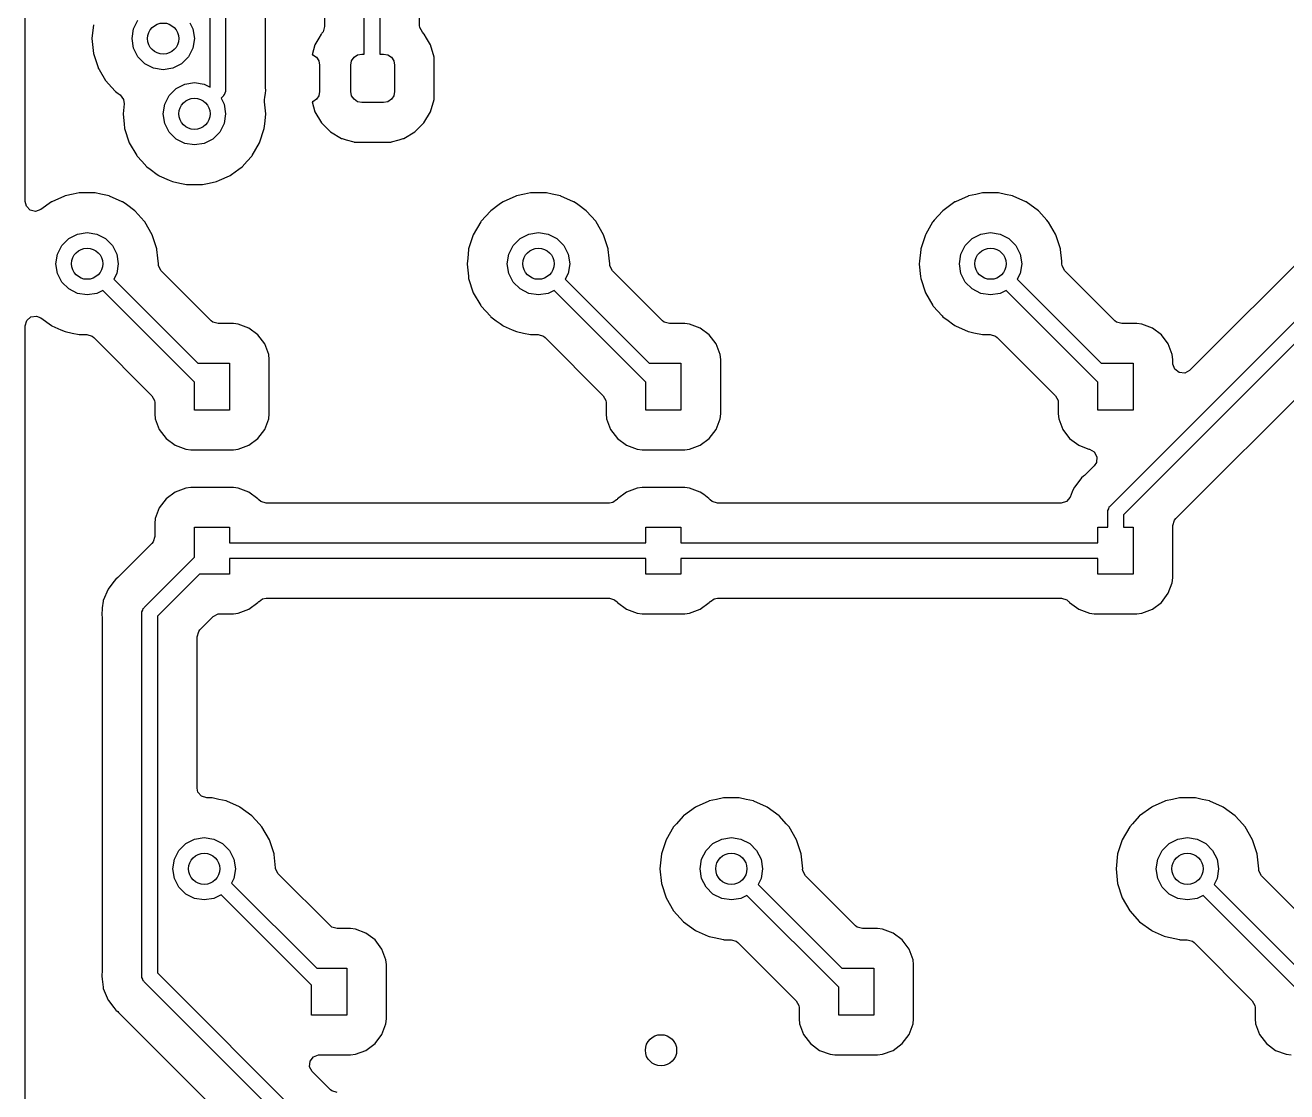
# Model space of a CAD drawing. Extents: x 1.41 to 5.39, y -5.53 to -2.36.
# Drawn here: x 1.412 to 2.048, y -4.533 to -3.995 of the extents above; entities that cross this region are included whole.
import ezdxf

# ---------------------------------------------------------------- set-up
doc = ezdxf.new("R2010")
doc.units = 0
doc.header["$MEASUREMENT"] = 0
doc.layers.add('BLACK', color=7, linetype='CONTINUOUS')

msp = doc.modelspace()

# ---------------------------------------------------------------- linework, layer by layer
at = {"layer": 'BLACK', "linetype": 'CONTINUOUS'}
for p, q in [((1.41173, -4.08386), (1.41173, -3.73224)), ((1.58268, -4.00945), (1.58268, -3.9002)), ((1.59055, -3.90183), (1.59055, -4.00945)), ((1.50491, -4.02608), (1.50491, -3.9249)), ((1.51278, -3.92653), (1.51278, -4.02771)), ((1.61057, -3.99496), (1.61057, -3.97442)), ((1.5328, -4.02582), (1.5328, -3.97999)), ((1.56266, -3.9801), (1.56266, -3.99553)), ((2.1843, -3.9834), (1.99876, -4.16893)), ((1.46633, -3.99677), (1.46857, -3.99238)), ((1.49475, -3.99376), (1.49628, -3.99677)), ((1.44607, -3.99471), (1.44534, -4.00164)), ((1.46556, -4.00164), (1.46633, -3.99677)), ((1.49628, -3.99677), (1.49705, -4.00164)), ((1.5609, -3.99946), (1.55976, -4.00138)), ((1.56105, -3.99919), (1.5609, -3.99946)), ((1.56128, -3.99897), (1.56105, -3.99919)), ((1.56147, -3.99872), (1.56128, -3.99897)), ((1.56187, -3.99821), (1.56146, -3.99872)), ((1.56146, -3.99872), (1.56147, -3.99872)), ((1.56266, -3.99553), (1.56187, -3.99821)), ((1.61068, -3.99601), (1.61057, -3.99496)), ((1.61202, -3.99846), (1.61068, -3.99601)), ((1.61275, -3.99919), (1.61202, -3.99846)), ((1.61291, -3.99946), (1.61275, -3.99919)), ((1.61404, -4.00138), (1.61291, -3.99946)), ((1.95863, -4.23737), (2.19979, -3.99621)), ((1.44534, -4.00164), (1.44613, -4.00911)), ((1.46633, -4.0065), (1.46556, -4.00164)), ((1.46857, -4.01089), (1.46633, -4.0065)), ((1.49628, -4.0065), (1.49405, -4.01089)), ((1.49705, -4.00164), (1.49628, -4.0065)), ((1.55777, -4.00474), (1.55631, -4.00978)), ((1.55976, -4.00138), (1.55777, -4.00474)), ((1.61603, -4.00474), (1.61404, -4.00138)), ((1.61783, -4.01093), (1.61603, -4.00474)), ((2.20421, -4.00293), (1.96535, -4.24179)), ((1.44613, -4.00911), (1.44845, -4.01626)), ((1.47205, -4.01438), (1.46857, -4.01089)), ((1.49405, -4.01089), (1.49056, -4.01438)), ((1.55631, -4.00978), (1.55673, -4.00987)), ((1.55673, -4.00987), (1.55851, -4.01106)), ((1.55851, -4.01106), (1.55971, -4.01285)), ((1.55971, -4.01285), (1.56013, -4.01496)), ((1.57588, -4.01496), (1.5763, -4.01285)), ((1.5763, -4.01285), (1.57749, -4.01106)), ((1.57749, -4.01106), (1.57928, -4.00987)), ((1.57928, -4.00987), (1.58139, -4.00945)), ((1.58139, -4.00945), (1.58268, -4.00945)), ((1.59055, -4.00945), (1.59241, -4.00945)), ((1.59241, -4.00945), (1.59452, -4.00987)), ((1.59452, -4.00987), (1.59631, -4.01106)), ((1.59631, -4.01106), (1.5975, -4.01285)), ((1.5975, -4.01285), (1.59792, -4.01496)), ((1.61794, -4.01238), (1.61783, -4.01093)), ((1.61794, -4.03092), (1.61794, -4.01238)), ((1.44845, -4.01626), (1.44858, -4.01649)), ((1.44858, -4.01649), (1.44858, -4.01649)), ((1.44858, -4.01649), (1.44902, -4.01725)), ((1.44902, -4.01725), (1.45221, -4.02278)), ((1.47644, -4.01661), (1.47205, -4.01438)), ((1.48131, -4.01738), (1.47644, -4.01661)), ((1.48617, -4.01661), (1.48131, -4.01738)), ((1.49056, -4.01438), (1.48617, -4.01661)), ((1.56013, -4.01496), (1.56013, -4.02835)), ((1.57588, -4.02835), (1.57588, -4.01496)), ((1.59792, -4.01496), (1.59792, -4.02835)), ((1.45221, -4.02278), (1.45238, -4.02297)), ((1.45238, -4.02297), (1.45238, -4.02297)), ((1.45238, -4.02297), (1.45524, -4.02614)), ((1.48778, -4.02678), (1.49217, -4.02455)), ((1.49217, -4.02455), (1.49704, -4.02378)), ((1.49704, -4.02378), (1.5019, -4.02455)), ((1.5019, -4.02455), (1.50491, -4.02608)), ((1.53284, -4.02647), (1.5328, -4.02582)), ((1.45524, -4.02614), (1.45724, -4.02836)), ((1.45724, -4.02836), (1.45851, -4.02929)), ((1.45851, -4.02929), (1.45957, -4.03006)), ((1.45957, -4.03006), (1.46128, -4.03227)), ((1.46128, -4.03227), (1.46159, -4.03459)), ((1.48206, -4.03466), (1.48429, -4.03027)), ((1.48429, -4.03027), (1.48778, -4.02678)), ((1.51163, -4.0305), (1.51048, -4.03165)), ((1.51048, -4.03165), (1.51201, -4.03466)), ((1.51177, -4.03022), (1.51163, -4.0305)), ((1.51203, -4.03003), (1.51177, -4.03022)), ((1.51232, -4.02915), (1.51203, -4.03003)), ((1.51273, -4.02833), (1.51232, -4.02915)), ((1.51278, -4.02771), (1.51268, -4.02802)), ((1.51268, -4.02802), (1.51273, -4.02833)), ((1.53239, -4.03241), (1.53254, -4.03131)), ((1.53254, -4.03131), (1.53256, -4.03116)), ((1.53254, -4.03131), (1.53254, -4.03131)), ((1.53256, -4.03116), (1.5328, -4.02929)), ((1.5328, -4.02928), (1.53301, -4.02771)), ((1.5328, -4.02929), (1.5328, -4.02928)), ((1.53301, -4.02771), (1.53284, -4.02647)), ((1.55851, -4.03224), (1.55673, -4.03344)), ((1.55971, -4.03046), (1.55851, -4.03224)), ((1.56013, -4.02835), (1.55971, -4.03046)), ((1.5763, -4.03046), (1.57588, -4.02835)), ((1.57749, -4.03224), (1.5763, -4.03046)), ((1.57928, -4.03344), (1.57749, -4.03224)), ((1.59631, -4.03224), (1.59452, -4.03344)), ((1.5975, -4.03046), (1.59631, -4.03224)), ((1.59792, -4.02835), (1.5975, -4.03046)), ((1.61783, -4.03237), (1.61791, -4.03131)), ((1.61791, -4.03131), (1.61794, -4.03102)), ((1.61794, -4.03102), (1.61794, -4.03092)), ((1.61794, -4.03102), (1.61794, -4.03102)), ((1.46159, -4.03459), (1.46107, -4.03953)), ((1.48129, -4.03953), (1.48206, -4.03466)), ((1.51201, -4.03466), (1.51278, -4.03953)), ((1.53238, -4.03358), (1.53239, -4.03241)), ((1.533, -4.03953), (1.53238, -4.03358)), ((1.55673, -4.03344), (1.55631, -4.03352)), ((1.55631, -4.03352), (1.55777, -4.03857)), ((1.55777, -4.03857), (1.56105, -4.04412)), ((1.58139, -4.03386), (1.57928, -4.03344)), ((1.59241, -4.03386), (1.58139, -4.03386)), ((1.59452, -4.03344), (1.59241, -4.03386)), ((1.61275, -4.04412), (1.61603, -4.03857)), ((1.61603, -4.03857), (1.61783, -4.03237)), ((1.46107, -4.03953), (1.4611, -4.03978)), ((1.4611, -4.03978), (1.4616, -4.0446)), ((1.4616, -4.0446), (1.46186, -4.047)), ((1.48206, -4.04439), (1.48129, -4.03953)), ((1.48429, -4.04878), (1.48206, -4.04439)), ((1.51201, -4.04439), (1.50978, -4.04878)), ((1.51278, -4.03953), (1.51201, -4.04439)), ((1.53221, -4.047), (1.53247, -4.0446)), ((1.53247, -4.0446), (1.53297, -4.03978)), ((1.53297, -4.03978), (1.533, -4.03953)), ((1.56105, -4.04412), (1.56562, -4.04868)), ((1.60819, -4.04868), (1.61275, -4.04412)), ((1.46186, -4.047), (1.46418, -4.05415)), ((1.48778, -4.05227), (1.48429, -4.04878)), ((1.50978, -4.04878), (1.50629, -4.05227)), ((1.52989, -4.05415), (1.53221, -4.047)), ((1.56562, -4.04868), (1.57117, -4.05196)), ((1.60263, -4.05196), (1.60819, -4.04868)), ((1.46418, -4.05415), (1.46794, -4.06066)), ((1.49217, -4.0545), (1.48778, -4.05227)), ((1.49704, -4.05527), (1.49217, -4.0545)), ((1.5019, -4.0545), (1.49704, -4.05527)), ((1.50629, -4.05227), (1.5019, -4.0545)), ((1.52613, -4.06066), (1.52989, -4.05415)), ((1.57117, -4.05196), (1.57147, -4.05205)), ((1.57147, -4.05205), (1.57147, -4.05205)), ((1.57147, -4.05205), (1.57348, -4.05263)), ((1.57348, -4.05263), (1.57736, -4.05376)), ((1.57736, -4.05376), (1.57762, -4.05378)), ((1.57762, -4.05378), (1.57762, -4.05378)), ((1.57762, -4.05378), (1.57871, -4.05387)), ((1.57871, -4.05387), (1.57871, -4.05387)), ((1.57871, -4.05387), (1.57881, -4.05388)), ((1.57881, -4.05388), (1.59499, -4.05388)), ((1.59499, -4.05388), (1.59509, -4.05387)), ((1.59509, -4.05387), (1.59619, -4.05378)), ((1.59509, -4.05387), (1.59509, -4.05387)), ((1.59619, -4.05378), (1.59644, -4.05376)), ((1.59619, -4.05378), (1.59619, -4.05378)), ((1.59644, -4.05376), (1.60033, -4.05263)), ((1.60033, -4.05263), (1.60233, -4.05205)), ((1.60233, -4.05205), (1.60263, -4.05196)), ((1.60233, -4.05205), (1.60233, -4.05205)), ((1.46794, -4.06066), (1.46811, -4.06086)), ((1.46811, -4.06086), (1.46811, -4.06086)), ((1.46811, -4.06086), (1.47045, -4.06345)), ((1.47045, -4.06345), (1.47297, -4.06625)), ((1.5211, -4.06625), (1.52363, -4.06345)), ((1.52363, -4.06345), (1.52596, -4.06086)), ((1.52596, -4.06086), (1.52613, -4.06066)), ((1.52596, -4.06086), (1.52596, -4.06086)), ((1.47297, -4.06625), (1.47468, -4.0675)), ((1.47468, -4.0675), (1.47832, -4.07014)), ((1.47832, -4.07014), (1.47905, -4.07067)), ((1.51502, -4.07067), (1.51575, -4.07014)), ((1.51575, -4.07014), (1.51939, -4.0675)), ((1.51939, -4.0675), (1.5211, -4.06625)), ((1.47905, -4.07067), (1.47929, -4.07078)), ((1.47929, -4.07078), (1.47929, -4.07078)), ((1.47929, -4.07078), (1.48437, -4.07304)), ((1.48437, -4.07304), (1.48592, -4.07373)), ((1.48592, -4.07373), (1.4896, -4.07451)), ((1.4896, -4.07451), (1.49302, -4.07524)), ((1.49302, -4.07524), (1.49302, -4.07524)), ((1.49302, -4.07524), (1.49328, -4.07529)), ((1.49328, -4.07529), (1.50079, -4.07529)), ((1.50079, -4.07529), (1.50105, -4.07524)), ((1.50105, -4.07524), (1.50447, -4.07451)), ((1.50105, -4.07524), (1.50105, -4.07524)), ((1.50447, -4.07451), (1.50815, -4.07373)), ((1.50815, -4.07373), (1.5097, -4.07304)), ((1.5097, -4.07304), (1.51478, -4.07078)), ((1.51478, -4.07078), (1.51502, -4.07067)), ((1.51478, -4.07078), (1.51478, -4.07078)), ((1.43156, -4.08106), (1.42517, -4.08391)), ((1.4318, -4.08095), (1.43156, -4.08106)), ((1.43156, -4.08106), (1.43156, -4.08106)), ((1.43593, -4.08007), (1.4318, -4.08095)), ((1.4389, -4.07944), (1.43593, -4.08007)), ((1.43915, -4.07939), (1.4389, -4.07944)), ((1.4389, -4.07944), (1.4389, -4.07944)), ((1.44667, -4.07939), (1.43915, -4.07939)), ((1.44693, -4.07944), (1.44667, -4.07939)), ((1.44989, -4.08007), (1.44693, -4.07944)), ((1.44693, -4.07944), (1.44693, -4.07944)), ((1.45403, -4.08095), (1.44989, -4.08007)), ((1.45426, -4.08106), (1.45403, -4.08095)), ((1.46066, -4.08391), (1.45426, -4.08106)), ((1.45426, -4.08106), (1.45426, -4.08106)), ((1.65912, -4.08106), (1.65273, -4.08391)), ((1.65936, -4.08095), (1.65912, -4.08106)), ((1.65912, -4.08106), (1.65912, -4.08106)), ((1.66349, -4.08007), (1.65936, -4.08095)), ((1.66646, -4.07944), (1.66349, -4.08007)), ((1.66671, -4.07939), (1.66646, -4.07944)), ((1.66646, -4.07944), (1.66646, -4.07944)), ((1.67423, -4.07939), (1.66671, -4.07939)), ((1.67449, -4.07944), (1.67423, -4.07939)), ((1.67745, -4.08007), (1.67449, -4.07944)), ((1.67449, -4.07944), (1.67449, -4.07944)), ((1.68159, -4.08095), (1.67745, -4.08007)), ((1.68182, -4.08106), (1.68159, -4.08095)), ((1.68822, -4.08391), (1.68182, -4.08106)), ((1.68182, -4.08106), (1.68182, -4.08106)), ((1.88707, -4.08106), (1.88068, -4.08391)), ((1.88731, -4.08095), (1.88707, -4.08106)), ((1.88707, -4.08106), (1.88707, -4.08106)), ((1.89099, -4.08017), (1.88731, -4.08095)), ((1.89441, -4.07944), (1.89099, -4.08017)), ((1.89467, -4.07939), (1.89441, -4.07944)), ((1.89441, -4.07944), (1.89441, -4.07944)), ((1.90218, -4.07939), (1.89467, -4.07939)), ((1.90244, -4.07944), (1.90218, -4.07939)), ((1.90586, -4.08017), (1.90244, -4.07944)), ((1.90244, -4.07944), (1.90244, -4.07944)), ((1.90954, -4.08095), (1.90586, -4.08017)), ((1.90978, -4.08106), (1.90954, -4.08095)), ((1.91617, -4.08391), (1.90978, -4.08106)), ((1.90978, -4.08106), (1.90978, -4.08106)), ((1.41231, -4.08618), (1.41173, -4.08386)), ((1.41425, -4.08818), (1.41231, -4.08618)), ((1.41698, -4.08882), (1.41425, -4.08818)), ((1.41961, -4.08788), (1.41698, -4.08882)), ((1.42493, -4.08401), (1.41961, -4.08788)), ((1.42517, -4.08391), (1.42493, -4.08401)), ((1.42517, -4.08391), (1.42517, -4.08391)), ((1.4609, -4.08401), (1.46066, -4.08391)), ((1.46066, -4.08391), (1.46066, -4.08391)), ((1.46111, -4.08416), (1.4609, -4.08401)), ((1.46277, -4.08537), (1.46111, -4.08416)), ((1.46111, -4.08416), (1.46111, -4.08416)), ((1.46698, -4.08843), (1.46277, -4.08537)), ((1.46715, -4.08862), (1.46698, -4.08843)), ((1.47176, -4.09375), (1.46715, -4.08862)), ((1.46715, -4.08862), (1.46715, -4.08862)), ((1.64623, -4.08862), (1.64162, -4.09375)), ((1.64641, -4.08843), (1.64623, -4.08862)), ((1.64623, -4.08862), (1.64623, -4.08862)), ((1.65062, -4.08537), (1.64641, -4.08843)), ((1.65228, -4.08416), (1.65062, -4.08537)), ((1.65249, -4.08401), (1.65228, -4.08416)), ((1.65228, -4.08416), (1.65228, -4.08416)), ((1.65273, -4.08391), (1.65249, -4.08401)), ((1.65273, -4.08391), (1.65273, -4.08391)), ((1.68845, -4.08401), (1.68822, -4.08391)), ((1.68822, -4.08391), (1.68822, -4.08391)), ((1.68867, -4.08416), (1.68845, -4.08401)), ((1.69032, -4.08537), (1.68867, -4.08416)), ((1.68867, -4.08416), (1.68867, -4.08416)), ((1.69454, -4.08843), (1.69032, -4.08537)), ((1.69471, -4.08862), (1.69454, -4.08843)), ((1.69932, -4.09375), (1.69471, -4.08862)), ((1.69471, -4.08862), (1.69471, -4.08862)), ((1.87419, -4.08862), (1.87001, -4.09326)), ((1.87436, -4.08843), (1.87419, -4.08862)), ((1.87419, -4.08862), (1.87419, -4.08862)), ((1.88044, -4.08401), (1.87436, -4.08843)), ((1.88068, -4.08391), (1.88044, -4.08401)), ((1.88068, -4.08391), (1.88068, -4.08391)), ((1.91641, -4.08401), (1.91617, -4.08391)), ((1.91617, -4.08391), (1.91617, -4.08391)), ((1.92249, -4.08843), (1.91641, -4.08401)), ((1.92266, -4.08862), (1.92249, -4.08843)), ((1.92684, -4.09326), (1.92266, -4.08862)), ((1.92266, -4.08862), (1.92266, -4.08862)), ((1.47201, -4.09402), (1.47176, -4.09375)), ((1.47577, -4.10053), (1.47201, -4.09402)), ((1.64138, -4.09402), (1.63762, -4.10053)), ((1.64162, -4.09375), (1.64138, -4.09402)), ((1.69957, -4.09402), (1.69932, -4.09375)), ((1.70333, -4.10053), (1.69957, -4.09402)), ((1.8692, -4.09424), (1.86573, -4.10025)), ((1.86933, -4.09402), (1.8692, -4.09424)), ((1.87001, -4.09326), (1.86933, -4.09402)), ((1.92752, -4.09402), (1.92684, -4.09326)), ((1.92765, -4.09424), (1.92752, -4.09402)), ((1.93112, -4.10025), (1.92765, -4.09424)), ((1.43366, -4.10242), (1.43805, -4.10018)), ((1.43805, -4.10018), (1.44291, -4.09941)), ((1.44291, -4.09941), (1.44778, -4.10018)), ((1.44778, -4.10018), (1.45217, -4.10242)), ((1.47809, -4.10768), (1.47577, -4.10053)), ((1.63762, -4.10053), (1.63529, -4.10768)), ((1.66122, -4.10242), (1.66561, -4.10018)), ((1.66561, -4.10018), (1.67047, -4.09941)), ((1.67047, -4.09941), (1.67534, -4.10018)), ((1.67534, -4.10018), (1.67973, -4.10242)), ((1.70565, -4.10768), (1.70333, -4.10053)), ((1.86557, -4.10053), (1.86325, -4.10768)), ((1.86573, -4.10025), (1.86557, -4.10053)), ((1.88917, -4.10242), (1.89356, -4.10018)), ((1.89356, -4.10018), (1.89843, -4.09941)), ((1.89843, -4.09941), (1.90329, -4.10018)), ((1.90329, -4.10018), (1.90768, -4.10242)), ((1.93128, -4.10053), (1.93112, -4.10025)), ((1.9336, -4.10768), (1.93128, -4.10053)), ((1.42794, -4.11029), (1.43017, -4.1059)), ((1.43017, -4.1059), (1.43366, -4.10242)), ((1.45217, -4.10242), (1.45565, -4.1059)), ((1.45565, -4.1059), (1.45789, -4.11029)), ((1.47812, -4.10794), (1.47809, -4.10768)), ((1.47858, -4.11229), (1.47812, -4.10794)), ((1.47812, -4.10794), (1.47812, -4.10794)), ((1.63527, -4.10794), (1.63481, -4.11229)), ((1.63529, -4.10768), (1.63527, -4.10794)), ((1.63527, -4.10794), (1.63527, -4.10794)), ((1.6555, -4.11029), (1.65773, -4.1059)), ((1.65773, -4.1059), (1.66122, -4.10242)), ((1.67973, -4.10242), (1.68321, -4.1059)), ((1.68321, -4.1059), (1.68545, -4.11029)), ((1.70568, -4.10794), (1.70565, -4.10768)), ((1.70614, -4.11229), (1.70568, -4.10794)), ((1.70568, -4.10794), (1.70568, -4.10794)), ((1.86322, -4.10794), (1.86259, -4.11391)), ((1.86325, -4.10768), (1.86322, -4.10794)), ((1.86322, -4.10794), (1.86322, -4.10794)), ((1.88345, -4.11029), (1.88568, -4.1059)), ((1.88568, -4.1059), (1.88917, -4.10242)), ((1.90768, -4.10242), (1.91117, -4.1059)), ((1.91117, -4.1059), (1.9134, -4.11029)), ((1.93363, -4.10794), (1.9336, -4.10768)), ((1.93426, -4.11391), (1.93363, -4.10794)), ((1.93363, -4.10794), (1.93363, -4.10794)), ((1.42717, -4.11516), (1.42794, -4.11029)), ((1.45789, -4.11029), (1.45866, -4.11516)), ((1.47888, -4.11516), (1.47858, -4.11229)), ((1.63481, -4.11229), (1.63451, -4.11516)), ((1.65472, -4.11516), (1.6555, -4.11029)), ((1.68545, -4.11029), (1.68622, -4.11516)), ((1.70644, -4.11516), (1.70614, -4.11229)), ((1.86259, -4.11391), (1.86246, -4.11516)), ((1.88268, -4.11516), (1.88345, -4.11029)), ((1.9134, -4.11029), (1.91417, -4.11516)), ((1.93439, -4.11516), (1.93426, -4.11391)), ((1.42794, -4.12002), (1.42717, -4.11516)), ((1.43017, -4.12441), (1.42794, -4.12002)), ((1.45789, -4.12002), (1.45636, -4.12303)), ((1.45866, -4.11516), (1.45789, -4.12002)), ((1.47886, -4.11529), (1.47888, -4.11516)), ((1.47896, -4.11621), (1.47886, -4.11529)), ((1.4803, -4.11867), (1.47896, -4.11621)), ((1.50552, -4.14388), (1.4803, -4.11867)), ((1.63451, -4.11516), (1.63453, -4.11542)), ((1.63453, -4.11542), (1.63516, -4.12139)), ((1.63453, -4.11542), (1.63453, -4.11542)), ((1.6555, -4.12002), (1.65472, -4.11516)), ((1.65773, -4.12441), (1.6555, -4.12002)), ((1.68545, -4.12002), (1.68392, -4.12303)), ((1.68622, -4.11516), (1.68545, -4.12002)), ((1.70642, -4.11529), (1.70644, -4.11516)), ((1.70652, -4.11621), (1.70642, -4.11529)), ((1.70786, -4.11867), (1.70652, -4.11621)), ((1.73308, -4.14388), (1.70786, -4.11867)), ((1.86246, -4.11516), (1.86249, -4.11542)), ((1.86249, -4.11542), (1.86314, -4.12165)), ((1.88345, -4.12002), (1.88268, -4.11516)), ((1.88568, -4.12441), (1.88345, -4.12002)), ((1.9134, -4.12002), (1.91187, -4.12303)), ((1.91417, -4.11516), (1.9134, -4.12002)), ((1.93438, -4.11529), (1.93439, -4.11516)), ((1.93448, -4.11621), (1.93438, -4.11529)), ((1.93582, -4.11867), (1.93448, -4.11621)), ((1.96103, -4.14388), (1.93582, -4.11867)), ((1.43366, -4.1279), (1.43017, -4.12441)), ((1.45636, -4.12303), (1.49868, -4.16535)), ((1.63516, -4.12139), (1.63529, -4.12263)), ((1.63529, -4.12263), (1.63762, -4.12979)), ((1.66122, -4.1279), (1.65773, -4.12441)), ((1.68392, -4.12303), (1.72624, -4.16535)), ((1.86314, -4.12165), (1.86325, -4.12263)), ((1.86325, -4.12263), (1.86557, -4.12979)), ((1.88917, -4.1279), (1.88568, -4.12441)), ((1.91187, -4.12303), (1.95419, -4.16535)), ((1.43805, -4.13013), (1.43366, -4.1279)), ((1.44291, -4.13091), (1.43805, -4.13013)), ((1.44778, -4.13013), (1.44291, -4.13091)), ((1.45079, -4.1286), (1.44778, -4.13013)), ((1.49705, -4.17486), (1.45079, -4.1286)), ((1.63762, -4.12979), (1.64138, -4.1363)), ((1.66561, -4.13013), (1.66122, -4.1279)), ((1.67047, -4.13091), (1.66561, -4.13013)), ((1.67534, -4.13013), (1.67047, -4.13091)), ((1.67835, -4.1286), (1.67534, -4.13013)), ((1.72461, -4.17486), (1.67835, -4.1286)), ((1.86557, -4.12979), (1.86933, -4.1363)), ((1.89356, -4.13013), (1.88917, -4.1279)), ((1.89843, -4.13091), (1.89356, -4.13013)), ((1.90329, -4.13013), (1.89843, -4.13091)), ((1.9063, -4.1286), (1.90329, -4.13013)), ((1.95256, -4.17486), (1.9063, -4.1286)), ((1.64138, -4.1363), (1.64155, -4.13649)), ((1.64155, -4.13649), (1.64155, -4.13649)), ((1.64155, -4.13649), (1.64623, -4.14169)), ((1.86933, -4.1363), (1.8695, -4.13649)), ((1.8695, -4.13649), (1.8695, -4.13649)), ((1.8695, -4.13649), (1.87403, -4.14151)), ((1.41173, -4.14645), (1.41252, -4.14377)), ((1.41173, -4.6941), (1.41173, -4.14645)), ((1.41252, -4.14377), (1.41463, -4.14194)), ((1.41463, -4.14194), (1.4174, -4.14154)), ((1.4174, -4.14154), (1.41961, -4.14244)), ((1.41961, -4.14244), (1.42493, -4.1463)), ((1.42493, -4.1463), (1.42517, -4.14641)), ((1.42517, -4.14641), (1.42517, -4.14641)), ((1.42517, -4.14641), (1.42971, -4.14843)), ((1.50634, -4.14455), (1.50552, -4.14388)), ((1.50903, -4.14533), (1.50634, -4.14455)), ((1.51666, -4.14533), (1.50903, -4.14533)), ((1.51911, -4.1456), (1.51666, -4.14533)), ((1.52448, -4.14761), (1.51911, -4.1456)), ((1.64623, -4.14169), (1.64641, -4.14188)), ((1.64641, -4.14188), (1.64916, -4.14388)), ((1.64916, -4.14388), (1.65114, -4.14532)), ((1.65114, -4.14532), (1.65249, -4.1463)), ((1.65249, -4.1463), (1.65273, -4.14641)), ((1.65273, -4.14641), (1.65273, -4.14641)), ((1.65273, -4.14641), (1.65727, -4.14843)), ((1.7339, -4.14455), (1.73308, -4.14388)), ((1.73658, -4.14533), (1.7339, -4.14455)), ((1.74422, -4.14533), (1.73658, -4.14533)), ((1.74667, -4.1456), (1.74422, -4.14533)), ((1.75204, -4.14761), (1.74667, -4.1456)), ((1.87403, -4.14151), (1.87436, -4.14188)), ((1.87436, -4.14188), (1.87695, -4.14377)), ((1.87695, -4.14377), (1.87923, -4.14543)), ((1.87923, -4.14543), (1.88044, -4.1463)), ((1.88044, -4.1463), (1.88068, -4.14641)), ((1.88068, -4.14641), (1.88068, -4.14641)), ((1.88068, -4.14641), (1.88707, -4.14926)), ((1.96186, -4.14455), (1.96103, -4.14388)), ((1.96454, -4.14533), (1.96186, -4.14455)), ((1.97217, -4.14533), (1.96454, -4.14533)), ((1.97462, -4.1456), (1.97217, -4.14533)), ((1.97999, -4.14761), (1.97462, -4.1456)), ((1.99175, -4.24371), (2.09427, -4.14119)), ((1.42971, -4.14843), (1.4318, -4.14936)), ((1.4318, -4.14936), (1.43537, -4.15012)), ((1.43537, -4.15012), (1.4389, -4.15087)), ((1.4389, -4.15087), (1.4389, -4.15087)), ((1.4389, -4.15087), (1.43915, -4.15093)), ((1.43915, -4.15093), (1.44275, -4.15093)), ((1.44275, -4.15093), (1.44543, -4.15171)), ((1.44543, -4.15171), (1.44625, -4.15238)), ((1.44625, -4.15238), (1.47557, -4.1817)), ((1.52907, -4.15105), (1.52448, -4.14761)), ((1.5325, -4.15564), (1.52907, -4.15105)), ((1.65727, -4.14843), (1.65936, -4.14936)), ((1.65936, -4.14936), (1.66293, -4.15012)), ((1.66293, -4.15012), (1.66646, -4.15087)), ((1.66646, -4.15087), (1.66646, -4.15087)), ((1.66646, -4.15087), (1.66671, -4.15093)), ((1.66671, -4.15093), (1.67031, -4.15093)), ((1.67031, -4.15093), (1.67299, -4.15171)), ((1.67299, -4.15171), (1.67381, -4.15238)), ((1.67381, -4.15238), (1.70313, -4.1817)), ((1.75662, -4.15105), (1.75204, -4.14761)), ((1.76006, -4.15564), (1.75662, -4.15105)), ((1.88707, -4.14926), (1.88731, -4.14936)), ((1.88731, -4.14936), (1.89004, -4.14994)), ((1.89004, -4.14994), (1.89441, -4.15087)), ((1.89441, -4.15087), (1.89441, -4.15087)), ((1.89441, -4.15087), (1.89467, -4.15093)), ((1.89467, -4.15093), (1.89826, -4.15093)), ((1.89826, -4.15093), (1.90094, -4.15171)), ((1.90094, -4.15171), (1.90177, -4.15238)), ((1.90177, -4.15238), (1.93109, -4.1817)), ((1.98458, -4.15105), (1.97999, -4.14761)), ((1.98802, -4.15564), (1.98458, -4.15105)), ((1.53452, -4.16101), (1.5325, -4.15564)), ((1.76208, -4.16101), (1.76006, -4.15564)), ((1.99003, -4.16101), (1.98802, -4.15564)), ((1.49868, -4.16535), (1.51476, -4.16535)), ((1.51476, -4.16535), (1.51476, -4.18898)), ((1.53478, -4.16346), (1.53452, -4.16101)), ((1.53478, -4.19087), (1.53478, -4.16346)), ((1.72624, -4.16535), (1.74232, -4.16535)), ((1.74232, -4.16535), (1.74232, -4.18898)), ((1.76234, -4.16346), (1.76208, -4.16101)), ((1.76234, -4.19087), (1.76234, -4.16346)), ((1.95419, -4.16535), (1.97028, -4.16535)), ((1.97028, -4.16535), (1.97028, -4.18898)), ((1.9903, -4.16346), (1.99003, -4.16101)), ((1.9903, -4.16542), (1.9903, -4.16346)), ((1.99031, -4.16578), (1.9903, -4.16542)), ((1.99128, -4.1684), (1.99031, -4.16578)), ((1.99352, -4.17007), (1.99128, -4.1684)), ((1.99631, -4.17027), (1.99352, -4.17007)), ((1.99876, -4.16893), (1.99631, -4.17027)), ((1.49705, -4.18898), (1.49705, -4.17486)), ((1.72461, -4.18898), (1.72461, -4.17486)), ((1.95256, -4.18898), (1.95256, -4.17486)), ((1.47557, -4.1817), (1.47691, -4.18415)), ((1.47691, -4.18415), (1.47703, -4.18521)), ((1.70313, -4.1817), (1.70447, -4.18415)), ((1.70447, -4.18415), (1.70459, -4.18521)), ((1.93109, -4.1817), (1.93243, -4.18415)), ((1.93243, -4.18415), (1.93254, -4.18521)), ((1.47703, -4.18521), (1.47703, -4.19087)), ((1.47703, -4.19087), (1.47729, -4.19332)), ((1.51476, -4.18898), (1.49705, -4.18898)), ((1.53452, -4.19332), (1.53478, -4.19087)), ((1.70459, -4.18521), (1.70459, -4.19087)), ((1.70459, -4.19087), (1.70485, -4.19332)), ((1.74232, -4.18898), (1.72461, -4.18898)), ((1.76208, -4.19332), (1.76234, -4.19087)), ((1.93254, -4.18521), (1.93254, -4.19087)), ((1.93254, -4.19087), (1.93281, -4.19332)), ((1.97028, -4.18898), (1.95256, -4.18898)), ((1.47729, -4.19332), (1.47931, -4.19869)), ((1.5325, -4.19869), (1.53452, -4.19332)), ((1.70485, -4.19332), (1.70687, -4.19869)), ((1.76006, -4.19869), (1.76208, -4.19332)), ((1.93281, -4.19332), (1.93482, -4.19869)), ((1.47931, -4.19869), (1.48275, -4.20328)), ((1.48275, -4.20328), (1.48733, -4.20672)), ((1.52448, -4.20672), (1.52907, -4.20328)), ((1.52907, -4.20328), (1.5325, -4.19869)), ((1.70687, -4.19869), (1.7103, -4.20328)), ((1.7103, -4.20328), (1.71489, -4.20672)), ((1.75204, -4.20672), (1.75662, -4.20328)), ((1.75662, -4.20328), (1.76006, -4.19869)), ((1.93482, -4.19869), (1.93826, -4.20328)), ((1.93826, -4.20328), (1.94285, -4.20672)), ((1.48733, -4.20672), (1.4927, -4.20873)), ((1.4927, -4.20873), (1.49515, -4.209)), ((1.49515, -4.209), (1.51666, -4.209)), ((1.51666, -4.209), (1.51911, -4.20873)), ((1.51911, -4.20873), (1.52448, -4.20672)), ((1.71489, -4.20672), (1.72026, -4.20873)), ((1.72026, -4.20873), (1.72271, -4.209)), ((1.72271, -4.209), (1.74422, -4.209)), ((1.74422, -4.209), (1.74667, -4.20873)), ((1.74667, -4.20873), (1.75204, -4.20672)), ((1.94285, -4.20672), (1.94318, -4.20684)), ((1.94318, -4.20684), (1.94792, -4.20862)), ((1.94792, -4.20862), (1.94792, -4.20862)), ((1.94792, -4.20862), (1.94822, -4.20873)), ((1.94822, -4.20873), (1.94836, -4.20875)), ((1.94836, -4.20875), (1.95072, -4.21009)), ((1.95072, -4.21009), (1.95201, -4.21257)), ((1.95176, -4.21536), (1.95065, -4.21704)), ((1.95201, -4.21257), (1.95176, -4.21536)), ((1.94433, -4.22307), (1.94337, -4.22433)), ((1.94533, -4.22231), (1.94433, -4.22307)), ((1.94582, -4.22188), (1.94533, -4.22231)), ((1.95065, -4.21704), (1.94582, -4.22188)), ((1.4927, -4.22828), (1.48733, -4.23029)), ((1.49515, -4.22801), (1.4927, -4.22828)), ((1.51666, -4.22801), (1.49515, -4.22801)), ((1.51911, -4.22828), (1.51666, -4.22801)), ((1.52448, -4.23029), (1.51911, -4.22828)), ((1.72026, -4.22828), (1.71489, -4.23029)), ((1.72271, -4.22801), (1.72026, -4.22828)), ((1.74422, -4.22801), (1.72271, -4.22801)), ((1.74667, -4.22828), (1.74422, -4.22801)), ((1.75204, -4.23029), (1.74667, -4.22828)), ((1.94049, -4.22808), (1.93963, -4.23017)), ((1.94069, -4.22782), (1.94049, -4.22808)), ((1.94337, -4.22433), (1.94069, -4.22782)), ((1.94069, -4.22782), (1.94069, -4.22782)), ((1.94337, -4.22433), (1.94337, -4.22433)), ((1.94337, -4.22433), (1.94337, -4.22433)), ((1.48275, -4.23373), (1.47931, -4.23832)), ((1.48733, -4.23029), (1.48275, -4.23373)), ((1.52907, -4.23373), (1.52448, -4.23029)), ((1.52928, -4.23401), (1.52907, -4.23373)), ((1.52953, -4.23426), (1.52928, -4.23401)), ((1.52955, -4.23424), (1.52953, -4.23426)), ((1.53048, -4.2351), (1.52955, -4.23424)), ((1.53316, -4.23589), (1.53048, -4.2351)), ((1.70794, -4.23557), (1.70621, -4.23589)), ((1.70978, -4.2342), (1.70794, -4.23557)), ((1.70984, -4.23426), (1.70978, -4.2342)), ((1.71009, -4.23401), (1.70984, -4.23426)), ((1.7103, -4.23373), (1.71009, -4.23401)), ((1.71489, -4.23029), (1.7103, -4.23373)), ((1.75377, -4.23159), (1.75204, -4.23029)), ((1.75634, -4.23352), (1.75377, -4.23159)), ((1.75662, -4.23373), (1.75634, -4.23352)), ((1.75634, -4.23352), (1.75634, -4.23352)), ((1.75684, -4.23401), (1.75662, -4.23373)), ((1.75709, -4.23426), (1.75684, -4.23401)), ((1.75711, -4.23424), (1.75709, -4.23426)), ((1.75804, -4.2351), (1.75711, -4.23424)), ((1.76072, -4.23589), (1.75804, -4.2351)), ((1.93677, -4.235), (1.93394, -4.23589)), ((1.93852, -4.23282), (1.93677, -4.235)), ((1.93963, -4.23017), (1.93852, -4.23282)), ((1.47931, -4.23832), (1.47729, -4.24369)), ((1.70621, -4.23589), (1.53316, -4.23589)), ((1.93394, -4.23589), (1.76072, -4.23589)), ((1.95748, -4.24016), (1.95758, -4.23986)), ((1.95748, -4.24803), (1.95748, -4.24016)), ((1.95753, -4.23954), (1.95795, -4.23872)), ((1.95758, -4.23986), (1.95753, -4.23954)), ((1.95795, -4.23872), (1.95823, -4.23784)), ((1.95823, -4.23784), (1.95849, -4.23766)), ((1.95849, -4.23766), (1.95863, -4.23737)), ((1.96535, -4.24179), (1.96535, -4.24803)), ((1.47729, -4.24369), (1.47703, -4.24614)), ((1.47703, -4.24614), (1.47703, -4.25279)), ((1.49705, -4.26313), (1.49705, -4.24803)), ((1.49705, -4.24803), (1.51476, -4.24803)), ((1.51476, -4.24803), (1.51476, -4.25591)), ((1.72461, -4.25591), (1.72461, -4.24803)), ((1.72461, -4.24803), (1.74232, -4.24803)), ((1.74232, -4.24803), (1.74232, -4.25591)), ((1.95256, -4.25591), (1.95256, -4.24803)), ((1.95256, -4.24803), (1.95748, -4.24803)), ((1.96535, -4.24803), (1.97028, -4.24803)), ((1.97028, -4.24803), (1.97028, -4.27165)), ((1.9903, -4.24721), (1.99108, -4.24453)), ((1.9903, -4.27355), (1.9903, -4.24721)), ((1.99108, -4.24453), (1.99175, -4.24371)), ((1.47703, -4.25279), (1.47624, -4.25547)), ((1.47557, -4.25629), (1.45883, -4.27304)), ((1.47624, -4.25547), (1.47557, -4.25629)), ((1.51476, -4.25591), (1.72461, -4.25591)), ((1.74232, -4.25591), (1.95256, -4.25591)), ((1.47164, -4.28854), (1.49705, -4.26313)), ((1.72461, -4.26378), (1.51476, -4.26378)), ((1.51476, -4.26378), (1.51476, -4.27165)), ((1.72461, -4.27165), (1.72461, -4.26378)), ((1.95256, -4.26378), (1.74232, -4.26378)), ((1.74232, -4.26378), (1.74232, -4.27165)), ((1.95256, -4.27165), (1.95256, -4.26378)), ((1.45834, -4.27347), (1.45734, -4.27423)), ((1.45883, -4.27304), (1.45834, -4.27347)), ((1.49966, -4.27165), (1.47837, -4.29295)), ((1.51476, -4.27165), (1.49966, -4.27165)), ((1.74232, -4.27165), (1.72461, -4.27165)), ((1.97028, -4.27165), (1.95256, -4.27165)), ((1.99003, -4.276), (1.9903, -4.27355)), ((1.4535, -4.27924), (1.45109, -4.28507)), ((1.45638, -4.27549), (1.4535, -4.27924)), ((1.45734, -4.27423), (1.45638, -4.27549)), ((1.45638, -4.27549), (1.45638, -4.27549)), ((1.98802, -4.28137), (1.99003, -4.276)), ((1.45105, -4.28539), (1.4506, -4.28876)), ((1.45109, -4.28507), (1.45105, -4.28538)), ((1.45105, -4.28538), (1.45105, -4.28539)), ((1.45105, -4.28539), (1.45105, -4.28539)), ((1.52448, -4.28939), (1.52907, -4.28596)), ((1.52907, -4.28596), (1.52928, -4.28567)), ((1.52928, -4.28567), (1.52953, -4.28542)), ((1.52953, -4.28542), (1.52959, -4.28549)), ((1.52959, -4.28549), (1.53143, -4.28411)), ((1.53143, -4.28411), (1.53316, -4.2838)), ((1.53316, -4.2838), (1.70621, -4.2838)), ((1.70621, -4.2838), (1.70889, -4.28459)), ((1.70889, -4.28459), (1.70982, -4.28545)), ((1.70982, -4.28545), (1.70984, -4.28542)), ((1.70984, -4.28542), (1.71009, -4.28567)), ((1.71009, -4.28567), (1.7103, -4.28596)), ((1.7103, -4.28596), (1.71489, -4.28939)), ((1.75204, -4.28939), (1.75662, -4.28596)), ((1.75662, -4.28596), (1.75684, -4.28567)), ((1.75684, -4.28567), (1.75709, -4.28542)), ((1.75709, -4.28542), (1.75715, -4.28549)), ((1.75715, -4.28549), (1.75899, -4.28411)), ((1.75899, -4.28411), (1.76072, -4.2838)), ((1.76072, -4.2838), (1.93416, -4.2838)), ((1.93416, -4.2838), (1.93684, -4.28459)), ((1.93684, -4.28459), (1.93777, -4.28545)), ((1.93777, -4.28545), (1.9378, -4.28542)), ((1.9378, -4.28542), (1.93805, -4.28567)), ((1.93805, -4.28567), (1.93826, -4.28596)), ((1.93826, -4.28596), (1.94285, -4.28939)), ((1.97999, -4.28939), (1.98458, -4.28596)), ((1.98458, -4.28596), (1.98802, -4.28137)), ((1.45047, -4.28975), (1.45027, -4.29132)), ((1.45027, -4.29132), (1.45031, -4.29164)), ((1.45031, -4.29164), (1.45043, -4.29257)), ((1.45043, -4.29257), (1.45047, -4.29321)), ((1.4506, -4.28876), (1.45047, -4.28975)), ((1.45047, -4.28975), (1.45047, -4.28975)), ((1.47049, -4.29132), (1.47059, -4.29102)), ((1.47049, -4.47443), (1.47049, -4.29132)), ((1.47054, -4.2907), (1.47096, -4.28988)), ((1.47059, -4.29102), (1.47054, -4.2907)), ((1.47096, -4.28988), (1.47124, -4.28901)), ((1.47124, -4.28901), (1.4715, -4.28882)), ((1.4715, -4.28882), (1.47164, -4.28854)), ((1.47837, -4.29295), (1.47837, -4.4728)), ((1.5065, -4.29313), (1.50895, -4.29179)), ((1.50895, -4.29179), (1.51001, -4.29167)), ((1.51001, -4.29167), (1.51666, -4.29167)), ((1.51666, -4.29167), (1.51911, -4.29141)), ((1.51911, -4.29141), (1.52448, -4.28939)), ((1.71489, -4.28939), (1.72026, -4.29141)), ((1.72026, -4.29141), (1.72271, -4.29167)), ((1.72271, -4.29167), (1.74422, -4.29167)), ((1.74422, -4.29167), (1.74667, -4.29141)), ((1.74667, -4.29141), (1.75204, -4.28939)), ((1.94285, -4.28939), (1.94822, -4.29141)), ((1.94822, -4.29141), (1.95066, -4.29167)), ((1.95066, -4.29167), (1.97217, -4.29167)), ((1.97217, -4.29167), (1.97462, -4.29141)), ((1.97462, -4.29141), (1.97999, -4.28939)), ((1.45047, -4.29321), (1.45047, -4.47253)), ((1.49984, -4.29979), (1.5065, -4.29313)), ((1.49839, -4.3033), (1.49917, -4.30062)), ((1.49839, -4.37955), (1.49839, -4.3033)), ((1.49917, -4.30062), (1.49984, -4.29979)), ((1.49883, -4.38161), (1.49839, -4.37955)), ((1.50066, -4.38372), (1.49883, -4.38161)), ((1.50335, -4.38451), (1.50066, -4.38372)), ((1.50573, -4.38451), (1.50335, -4.38451)), ((1.50598, -4.38456), (1.50573, -4.38451)), ((1.5094, -4.38529), (1.50598, -4.38456)), ((1.50598, -4.38456), (1.50598, -4.38456)), ((1.51308, -4.38607), (1.5094, -4.38529)), ((1.51332, -4.38618), (1.51308, -4.38607)), ((1.51971, -4.38902), (1.51332, -4.38618)), ((1.51332, -4.38618), (1.51332, -4.38618)), ((1.75637, -4.38618), (1.74997, -4.38902)), ((1.7566, -4.38607), (1.75637, -4.38618)), ((1.75637, -4.38618), (1.75637, -4.38618)), ((1.76028, -4.38529), (1.7566, -4.38607)), ((1.7637, -4.38456), (1.76028, -4.38529)), ((1.76396, -4.38451), (1.7637, -4.38456)), ((1.7637, -4.38456), (1.7637, -4.38456)), ((1.77148, -4.38451), (1.76396, -4.38451)), ((1.77173, -4.38456), (1.77148, -4.38451)), ((1.77515, -4.38529), (1.77173, -4.38456)), ((1.77173, -4.38456), (1.77173, -4.38456)), ((1.77883, -4.38607), (1.77515, -4.38529)), ((1.77907, -4.38618), (1.77883, -4.38607)), ((1.78546, -4.38902), (1.77907, -4.38618)), ((1.77907, -4.38618), (1.77907, -4.38618)), ((1.98629, -4.38618), (1.97989, -4.38902)), ((1.98652, -4.38607), (1.98629, -4.38618)), ((1.98629, -4.38618), (1.98629, -4.38618)), ((1.9902, -4.38529), (1.98652, -4.38607)), ((1.99362, -4.38456), (1.9902, -4.38529)), ((1.99388, -4.38451), (1.99362, -4.38456)), ((1.99362, -4.38456), (1.99362, -4.38456)), ((2.0014, -4.38451), (1.99388, -4.38451)), ((2.00165, -4.38456), (2.0014, -4.38451)), ((2.00507, -4.38529), (2.00165, -4.38456)), ((2.00165, -4.38456), (2.00165, -4.38456)), ((2.00875, -4.38607), (2.00507, -4.38529)), ((2.00899, -4.38618), (2.00875, -4.38607)), ((2.01538, -4.38902), (2.00899, -4.38618)), ((2.00899, -4.38618), (2.00899, -4.38618)), ((1.51995, -4.38913), (1.51971, -4.38902)), ((1.51971, -4.38902), (1.51971, -4.38902)), ((1.52603, -4.39355), (1.51995, -4.38913)), ((1.52621, -4.39374), (1.52603, -4.39355)), ((1.52969, -4.39761), (1.52621, -4.39374)), ((1.52621, -4.39374), (1.52621, -4.39374)), ((1.74348, -4.39374), (1.73999, -4.39761)), ((1.74365, -4.39355), (1.74348, -4.39374)), ((1.74348, -4.39374), (1.74348, -4.39374)), ((1.74973, -4.38913), (1.74365, -4.39355)), ((1.74997, -4.38902), (1.74973, -4.38913)), ((1.74997, -4.38902), (1.74997, -4.38902)), ((1.7857, -4.38913), (1.78546, -4.38902)), ((1.78546, -4.38902), (1.78546, -4.38902)), ((1.79178, -4.39355), (1.7857, -4.38913)), ((1.79196, -4.39374), (1.79178, -4.39355)), ((1.79544, -4.39761), (1.79196, -4.39374)), ((1.79196, -4.39374), (1.79196, -4.39374)), ((1.9734, -4.39374), (1.96991, -4.39761)), ((1.97357, -4.39355), (1.9734, -4.39374)), ((1.9734, -4.39374), (1.9734, -4.39374)), ((1.97966, -4.38913), (1.97357, -4.39355)), ((1.97989, -4.38902), (1.97966, -4.38913)), ((1.97989, -4.38902), (1.97989, -4.38902)), ((2.01562, -4.38913), (2.01538, -4.38902)), ((2.01538, -4.38902), (2.01538, -4.38902)), ((2.0217, -4.39355), (2.01562, -4.38913)), ((2.02188, -4.39374), (2.0217, -4.39355)), ((2.02536, -4.39761), (2.02188, -4.39374)), ((2.02188, -4.39374), (2.02188, -4.39374)), ((1.53106, -4.39914), (1.52969, -4.39761)), ((1.53482, -4.40565), (1.53106, -4.39914)), ((1.73862, -4.39914), (1.73486, -4.40565)), ((1.73999, -4.39761), (1.73862, -4.39914)), ((1.79681, -4.39914), (1.79544, -4.39761)), ((1.80057, -4.40565), (1.79681, -4.39914)), ((1.96854, -4.39914), (1.96478, -4.40565)), ((1.96991, -4.39761), (1.96854, -4.39914)), ((2.02673, -4.39914), (2.02536, -4.39761)), ((2.03049, -4.40565), (2.02673, -4.39914)), ((1.48923, -4.41102), (1.49271, -4.40754)), ((1.49271, -4.40754), (1.4971, -4.4053)), ((1.4971, -4.4053), (1.50197, -4.40453)), ((1.50197, -4.40453), (1.50683, -4.4053)), ((1.50683, -4.4053), (1.51122, -4.40754)), ((1.51122, -4.40754), (1.51471, -4.41102)), ((1.53715, -4.4128), (1.53482, -4.40565)), ((1.73486, -4.40565), (1.73254, -4.4128)), ((1.75498, -4.41102), (1.75846, -4.40754)), ((1.75846, -4.40754), (1.76285, -4.4053)), ((1.76285, -4.4053), (1.76772, -4.40453)), ((1.76772, -4.40453), (1.77258, -4.4053)), ((1.77258, -4.4053), (1.77697, -4.40754)), ((1.77697, -4.40754), (1.78046, -4.41102)), ((1.8029, -4.4128), (1.80057, -4.40565)), ((1.96478, -4.40565), (1.96246, -4.4128)), ((1.9849, -4.41102), (1.98838, -4.40754)), ((1.98838, -4.40754), (1.99277, -4.4053)), ((1.99277, -4.4053), (1.99764, -4.40453)), ((1.99764, -4.40453), (2.0025, -4.4053)), ((2.0025, -4.4053), (2.00689, -4.40754)), ((2.00689, -4.40754), (2.01038, -4.41102)), ((2.03282, -4.4128), (2.03049, -4.40565)), ((1.48699, -4.41541), (1.48923, -4.41102)), ((1.51471, -4.41102), (1.51695, -4.41541)), ((1.53717, -4.41306), (1.53715, -4.4128)), ((1.53788, -4.41976), (1.53717, -4.41306)), ((1.53717, -4.41306), (1.53717, -4.41306)), ((1.73254, -4.4128), (1.73175, -4.42028)), ((1.75274, -4.41541), (1.75498, -4.41102)), ((1.78046, -4.41102), (1.78269, -4.41541)), ((1.80368, -4.42028), (1.8029, -4.4128)), ((1.96246, -4.4128), (1.96167, -4.42028)), ((1.98266, -4.41541), (1.9849, -4.41102)), ((2.01038, -4.41102), (2.01262, -4.41541)), ((2.0336, -4.42028), (2.03282, -4.4128)), ((1.48622, -4.42028), (1.48699, -4.41541)), ((1.51695, -4.41541), (1.51772, -4.42028)), ((1.53796, -4.42028), (1.53788, -4.41976)), ((1.75197, -4.42028), (1.75274, -4.41541)), ((1.78269, -4.41541), (1.78346, -4.42028)), ((1.98189, -4.42028), (1.98266, -4.41541)), ((2.01262, -4.41541), (2.01339, -4.42028)), ((1.48699, -4.42514), (1.48622, -4.42028)), ((1.48923, -4.42953), (1.48699, -4.42514)), ((1.51695, -4.42514), (1.51574, -4.4275)), ((1.51772, -4.42028), (1.51695, -4.42514)), ((1.53797, -4.42029), (1.53796, -4.42028)), ((1.5393, -4.42275), (1.53797, -4.42029)), ((1.56556, -4.449), (1.5393, -4.42275)), ((1.73175, -4.42028), (1.73254, -4.42775)), ((1.75274, -4.42514), (1.75197, -4.42028)), ((1.75498, -4.42953), (1.75274, -4.42514)), ((1.78269, -4.42514), (1.78116, -4.42815)), ((1.78346, -4.42028), (1.78269, -4.42514)), ((1.80367, -4.4204), (1.80368, -4.42028)), ((1.80377, -4.42133), (1.80367, -4.4204)), ((1.80511, -4.42379), (1.80377, -4.42133)), ((1.83032, -4.449), (1.80511, -4.42379)), ((1.96167, -4.42028), (1.96246, -4.42775)), ((1.98266, -4.42514), (1.98189, -4.42028)), ((1.9849, -4.42953), (1.98266, -4.42514)), ((2.01262, -4.42514), (2.01108, -4.42815)), ((2.01339, -4.42028), (2.01262, -4.42514)), ((2.03359, -4.4204), (2.0336, -4.42028)), ((2.03369, -4.42133), (2.03359, -4.4204)), ((2.03503, -4.42379), (2.03369, -4.42133)), ((2.06024, -4.449), (2.03503, -4.42379)), ((1.49271, -4.43302), (1.48923, -4.42953)), ((1.51574, -4.4275), (1.55872, -4.47047)), ((1.73254, -4.42775), (1.73486, -4.4349)), ((1.75846, -4.43302), (1.75498, -4.42953)), ((1.78116, -4.42815), (1.82348, -4.47047)), ((1.96246, -4.42775), (1.96478, -4.4349)), ((1.98838, -4.43302), (1.9849, -4.42953)), ((2.01108, -4.42815), (2.0534, -4.47047)), ((1.4971, -4.43525), (1.49271, -4.43302)), ((1.50197, -4.43602), (1.4971, -4.43525)), ((1.50683, -4.43525), (1.50197, -4.43602)), ((1.5105, -4.43339), (1.50683, -4.43525)), ((1.5561, -4.47899), (1.5105, -4.43339)), ((1.73486, -4.4349), (1.73862, -4.44142)), ((1.76285, -4.43525), (1.75846, -4.43302)), ((1.76772, -4.43602), (1.76285, -4.43525)), ((1.77258, -4.43525), (1.76772, -4.43602)), ((1.77559, -4.43372), (1.77258, -4.43525)), ((1.82185, -4.47998), (1.77559, -4.43372)), ((1.96478, -4.4349), (1.96854, -4.44142)), ((1.99277, -4.43525), (1.98838, -4.43302)), ((1.99764, -4.43602), (1.99277, -4.43525)), ((2.0025, -4.43525), (1.99764, -4.43602)), ((2.00551, -4.43372), (2.0025, -4.43525)), ((2.05177, -4.47998), (2.00551, -4.43372)), ((1.73862, -4.44142), (1.74365, -4.447)), ((1.96854, -4.44142), (1.97357, -4.447)), ((1.56638, -4.44967), (1.56556, -4.449)), ((1.56906, -4.45045), (1.56638, -4.44967)), ((1.57571, -4.45045), (1.56906, -4.45045)), ((1.57816, -4.45072), (1.57571, -4.45045)), ((1.58353, -4.45273), (1.57816, -4.45072)), ((1.74365, -4.447), (1.74973, -4.45142)), ((1.74973, -4.45142), (1.74997, -4.45153)), ((1.74997, -4.45153), (1.74997, -4.45153)), ((1.74997, -4.45153), (1.75596, -4.45419)), ((1.83115, -4.44967), (1.83032, -4.449)), ((1.83383, -4.45045), (1.83115, -4.44967)), ((1.84146, -4.45045), (1.83383, -4.45045)), ((1.84391, -4.45072), (1.84146, -4.45045)), ((1.84928, -4.45273), (1.84391, -4.45072)), ((1.97357, -4.447), (1.97966, -4.45142)), ((1.97966, -4.45142), (1.97989, -4.45153)), ((1.97989, -4.45153), (1.97989, -4.45153)), ((1.97989, -4.45153), (1.98588, -4.45419)), ((1.58812, -4.45617), (1.58353, -4.45273)), ((1.59156, -4.46076), (1.58812, -4.45617)), ((1.75596, -4.45419), (1.7566, -4.45448)), ((1.7566, -4.45448), (1.75911, -4.45501)), ((1.75911, -4.45501), (1.7637, -4.45599)), ((1.7637, -4.45599), (1.7637, -4.45599)), ((1.7637, -4.45599), (1.76396, -4.45604)), ((1.76396, -4.45604), (1.76755, -4.45604)), ((1.76755, -4.45604), (1.77023, -4.45683)), ((1.77023, -4.45683), (1.77106, -4.4575)), ((1.77106, -4.4575), (1.80038, -4.48682)), ((1.85387, -4.45617), (1.84928, -4.45273)), ((1.85731, -4.46076), (1.85387, -4.45617)), ((1.98588, -4.45419), (1.98652, -4.45448)), ((1.98652, -4.45448), (1.98903, -4.45501)), ((1.98903, -4.45501), (1.99362, -4.45599)), ((1.99362, -4.45599), (1.99362, -4.45599)), ((1.99362, -4.45599), (1.99388, -4.45604)), ((1.99388, -4.45604), (1.99747, -4.45604)), ((1.99747, -4.45604), (2.00015, -4.45683)), ((2.00015, -4.45683), (2.00098, -4.4575)), ((2.00098, -4.4575), (2.0303, -4.48682)), ((1.59357, -4.46613), (1.59156, -4.46076)), ((1.85932, -4.46613), (1.85731, -4.46076)), ((1.55872, -4.47047), (1.57382, -4.47047)), ((1.57382, -4.47047), (1.57382, -4.49409)), ((1.59384, -4.46858), (1.59357, -4.46613)), ((1.59384, -4.49599), (1.59384, -4.46858)), ((1.82348, -4.47047), (1.83957, -4.47047)), ((1.83957, -4.47047), (1.83957, -4.49409)), ((1.85959, -4.46858), (1.85932, -4.46613)), ((1.85959, -4.49599), (1.85959, -4.46858)), ((1.45043, -4.47318), (1.45027, -4.47443)), ((1.45027, -4.47443), (1.45047, -4.476)), ((1.45047, -4.47253), (1.45043, -4.47318)), ((1.45047, -4.476), (1.45047, -4.476)), ((1.45047, -4.476), (1.45099, -4.47992)), ((1.47059, -4.47473), (1.47049, -4.47443)), ((1.47054, -4.47504), (1.47059, -4.47473)), ((1.47096, -4.47587), (1.47054, -4.47504)), ((1.47124, -4.47674), (1.47096, -4.47587)), ((1.4715, -4.47693), (1.47124, -4.47674)), ((1.47164, -4.47721), (1.4715, -4.47693)), ((1.5561, -4.56167), (1.47164, -4.47721)), ((1.47837, -4.4728), (1.55872, -4.55315)), ((1.45099, -4.47992), (1.45109, -4.48068)), ((1.45109, -4.48068), (1.4535, -4.48651)), ((1.5561, -4.49409), (1.5561, -4.47899)), ((1.82185, -4.49409), (1.82185, -4.47998)), ((1.4535, -4.48651), (1.4537, -4.48677)), ((1.4537, -4.48677), (1.4537, -4.48677)), ((1.4537, -4.48677), (1.45638, -4.49026)), ((1.80038, -4.48682), (1.80172, -4.48927)), ((1.80172, -4.48927), (1.80183, -4.49032)), ((2.0303, -4.48682), (2.03164, -4.48927)), ((2.03164, -4.48927), (2.03175, -4.49032)), ((1.45638, -4.49026), (1.45638, -4.49026)), ((1.45638, -4.49026), (1.45734, -4.49151)), ((1.45734, -4.49151), (1.4576, -4.49171)), ((1.4576, -4.49171), (1.45834, -4.49228)), ((1.45834, -4.49228), (1.45883, -4.49271)), ((1.45883, -4.49271), (1.53463, -4.56851)), ((1.57382, -4.49409), (1.5561, -4.49409)), ((1.59357, -4.49844), (1.59384, -4.49599)), ((1.80183, -4.49032), (1.80183, -4.49599)), ((1.80183, -4.49599), (1.8021, -4.49844)), ((1.83957, -4.49409), (1.82185, -4.49409)), ((1.85932, -4.49844), (1.85959, -4.49599)), ((2.03175, -4.49032), (2.03175, -4.49599)), ((2.03175, -4.49599), (2.03202, -4.49844)), ((1.59156, -4.50381), (1.59357, -4.49844)), ((1.8021, -4.49844), (1.80411, -4.50381)), ((1.85731, -4.50381), (1.85932, -4.49844)), ((2.03202, -4.49844), (2.03403, -4.50381)), ((1.58353, -4.51184), (1.58812, -4.5084)), ((1.58812, -4.5084), (1.59156, -4.50381)), ((1.80411, -4.50381), (1.80755, -4.5084)), ((1.80755, -4.5084), (1.81214, -4.51184)), ((1.84928, -4.51184), (1.85387, -4.5084)), ((1.85387, -4.5084), (1.85731, -4.50381)), ((2.03403, -4.50381), (2.03747, -4.5084)), ((2.03747, -4.5084), (2.04206, -4.51184)), ((1.55532, -4.51734), (1.557, -4.5151)), ((1.557, -4.5151), (1.55962, -4.51413)), ((1.55962, -4.51413), (1.55997, -4.51411)), ((1.55997, -4.51411), (1.57571, -4.51411)), ((1.57571, -4.51411), (1.57816, -4.51385)), ((1.57816, -4.51385), (1.58353, -4.51184)), ((1.81214, -4.51184), (1.81751, -4.51385)), ((1.81751, -4.51385), (1.81996, -4.51411)), ((1.81996, -4.51411), (1.84146, -4.51411)), ((1.84146, -4.51411), (1.84391, -4.51385)), ((1.84391, -4.51385), (1.84928, -4.51184)), ((2.04206, -4.51184), (2.04743, -4.51385)), ((2.04743, -4.51385), (2.04988, -4.51411)), ((1.55512, -4.52013), (1.55532, -4.51734)), ((1.55646, -4.52258), (1.55512, -4.52013)), ((1.56556, -4.53168), (1.55646, -4.52258)), ((1.56638, -4.53234), (1.56556, -4.53168)), ((1.56906, -4.53313), (1.56638, -4.53234))]:
    msp.add_line(p, q, dxfattribs=at)
at = {"layer": 'BLACK'}
for centre in [(1.48131, -4.00164), (1.49704, -4.03953), (1.44291, -4.11516), (1.67047, -4.11516), (1.89843, -4.11516), (1.50197, -4.42028), (1.76772, -4.42028), (1.99764, -4.42028), (1.73228, -4.51181)]:
    msp.add_circle(centre, 0.00787, dxfattribs=at)

doc.saveas('drawing.dxf')
